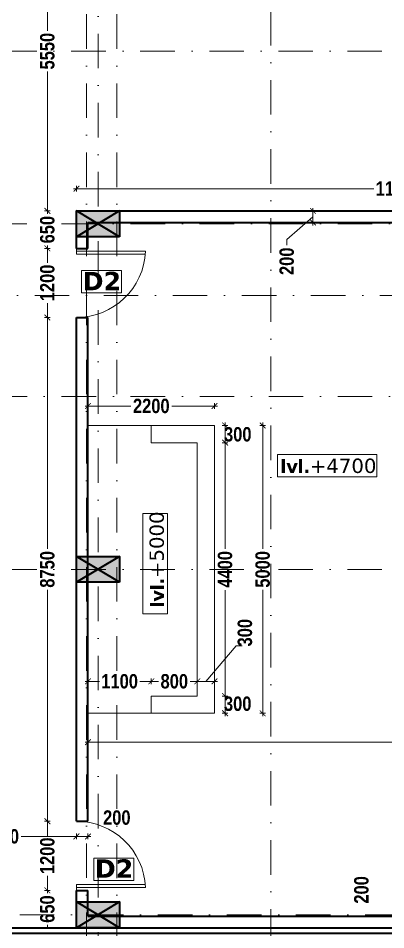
# Model space of a CAD drawing. Header units: millimetres. Extents: x -3092155 to 4513934, y -12317808 to 1850003.
# Drawn here: x -408291 to -401904, y -5715460 to -5699629 of the extents above; entities that cross this region are included whole.
import ezdxf

# ---------------------------------------------------------------- set-up
doc = ezdxf.new("R2010")
doc.units = ezdxf.units.MM
doc.header["$LTSCALE"] = 2
doc.header["$MEASUREMENT"] = 0
doc.header["$PDMODE"] = 34
doc.header["$PDSIZE"] = 500
doc.linetypes.add('DASHDOT', pattern=[1, 0.5, -0.25, 0, -0.25])
for name, color, linetype, lineweight in [('coloumn', 10, 'Continuous', 35), ('D DIM', 250, 'Continuous', 9), ('D2', 10, 'Continuous', 5), ('DOOR', 27, 'Continuous', 5), ('expen. jt.', 130, 'Continuous', 35), ('GRID', 251, 'DASHDOT', 5), ('Step', 251, 'Continuous', 9), ('TEXT', 7, 'Continuous', 13), ('W2', 162, 'Continuous', 5), ('WAll', 250, 'Continuous', 35)]:
    doc.layers.add(name, color=color, linetype=linetype, lineweight=lineweight)
doc.styles.add('INNER DIM', font='ARIALNB.TTF', dxfattribs={"height": 250})
doc.styles.add('style2', font='verdana.ttf')
doc.dimstyles.new('external final', dxfattribs={"dimscale": 0, "dimtxt": 250, "dimasz": 100, "dimexe": 50, "dimexo": 50, "dimgap": 50, "dimtad": 0, "dimdec": 0, "dimzin": 0, "dimdsep": 46, "dimtxsty": 'INNER DIM', "dimblk": 'ARCHTICK', "dimcen": 100, "dimdle": 50, "dimclrd": 256, "dimclre": 256, "dimclrt": 256, "dimadec": 0, "dimazin": 0, "dimtfac": 1, "dimtdec": 0, "dimtix": 1, "dimtmove": 1, "dimatfit": 3, "dimfxl": 50, "dimfxlon": 1, "dimtolj": 1, "dimtzin": 0, "dimlwd": -1, "dimlwe": -1, "dimarcsym": 1})
doc.dimstyles.new('INNER DIM', dxfattribs={"dimscale": 0, "dimtxt": 250, "dimasz": 100, "dimexe": 50, "dimexo": 50, "dimgap": 50, "dimtad": 0, "dimdec": 0, "dimzin": 0, "dimdsep": 46, "dimtxsty": 'INNER DIM', "dimblk": 'ARCHTICK', "dimcen": 100, "dimdle": 50, "dimclrd": 256, "dimclre": 256, "dimclrt": 256, "dimadec": 0, "dimazin": 0, "dimtfac": 1, "dimtdec": 0, "dimtix": 1, "dimtmove": 2, "dimatfit": 3, "dimfxl": 50, "dimfxlon": 1, "dimtolj": 1, "dimtzin": 0, "dimlwd": -1, "dimlwe": -1, "dimarcsym": 1})

# ---------------------------------------------------------------- blocks, each defined once
blk = doc.blocks.new('A$C378B1DF0')
at = {"layer": 'DOOR', "ltscale": 0.1}
for p, q in [((1100, 0), (1100, 1196)), ((1150, 0), (1150, 1199)), ((1200, 0), (1100, 0))]:
    blk.add_line(p, q, dxfattribs=at)
blk.add_arc((1200, 0), 1200, 92.388, 180, dxfattribs=at)
blk = doc.blocks.new('_ArchTick')
at = {"color": 0, "linetype": 'ByBlock', "const_width": 0.15}
blk.add_lwpolyline([(-0.5, -0.5), (0.5, 0.5)], dxfattribs=at)
blk = doc.blocks.new('*D225')
at = {"layer": 'D DIM', "ltscale": 100, "transparency": 16777216}
for p, q in [((-410124, -5698145), (-410124, -5698045)), ((-407279, -5698045), (-407279, -5698145)), ((-410174, -5698095), (-409062, -5698095)), ((-407229, -5698095), (-408341, -5698095))]:
    blk.add_line(p, q, dxfattribs=at)
at = {"layer": 'Defpoints', "color": 0, "lineweight": 50, "ltscale": 100, "transparency": 16777216}
for p in [(-407279, -5697426), (-407279, -5698095), (-410124, -5700251)]:
    blk.add_point(p, dxfattribs=at)
at = {"layer": 'D DIM', "ltscale": 100, "transparency": 16777216, "xscale": 100, "yscale": 100, "zscale": 100, "rotation": 180}
blk.add_blockref('_ArchTick', (-410124, -5698095), dxfattribs=at)
at = {"layer": 'D DIM', "ltscale": 100, "transparency": 16777216, "xscale": 100, "yscale": 100, "zscale": 100}
blk.add_blockref('_ArchTick', (-407279, -5698095), dxfattribs=at)
at = {"layer": 'D DIM', "ltscale": 100, "transparency": 16777216, "insert": (-408702, -5698095), "char_height": 250, "attachment_point": 5, "style": 'INNER DIM'}
blk.add_mtext('\\A1;2845', dxfattribs=at)
blk = doc.blocks.new('*D702')
at = {"layer": 'D DIM', "ltscale": 100, "transparency": 16777216}
for p, q in [((-407329, -5702589), (-402113, -5702589)), ((-407279, -5702639), (-407279, -5702539)), ((-396033, -5702589), (-401250, -5702589)), ((-396083, -5702639), (-396083, -5702539))]:
    blk.add_line(p, q, dxfattribs=at)
at = {"layer": 'Defpoints', "color": 0, "lineweight": 50, "ltscale": 100, "transparency": 16777216}
for p in [(-396083, -5702589), (-407279, -5702976), (-396083, -5703176)]:
    blk.add_point(p, dxfattribs=at)
at = {"layer": 'D DIM', "ltscale": 100, "transparency": 16777216, "xscale": 100, "yscale": 100, "zscale": 100, "rotation": 180}
blk.add_blockref('_ArchTick', (-407279, -5702589), dxfattribs=at)
at = {"layer": 'D DIM', "ltscale": 100, "transparency": 16777216, "xscale": 100, "yscale": 100, "zscale": 100}
blk.add_blockref('_ArchTick', (-396083, -5702589), dxfattribs=at)
at = {"layer": 'D DIM', "ltscale": 100, "transparency": 16777216, "insert": (-401681, -5702589), "char_height": 250, "attachment_point": 5, "style": 'INNER DIM'}
blk.add_mtext('\\A1;11196', dxfattribs=at)
blk = doc.blocks.new('*D235')
at = {"layer": 'D DIM', "ltscale": 100, "transparency": 16777216}
for p, q in [((-410699, -5713839), (-408952, -5713839)), ((-410649, -5713889), (-410649, -5713789)), ((-407229, -5713839), (-408239, -5713839)), ((-407279, -5713889), (-407279, -5713789))]:
    blk.add_line(p, q, dxfattribs=at)
at = {"layer": 'Defpoints', "color": 0, "lineweight": 50, "ltscale": 100, "transparency": 16777216}
for p in [(-407279, -5713839), (-410649, -5714977), (-407279, -5714976)]:
    blk.add_point(p, dxfattribs=at)
at = {"layer": 'D DIM', "ltscale": 100, "transparency": 16777216, "xscale": 100, "yscale": 100, "zscale": 100, "rotation": 180}
blk.add_blockref('_ArchTick', (-410649, -5713839), dxfattribs=at)
at = {"layer": 'D DIM', "ltscale": 100, "transparency": 16777216, "xscale": 100, "yscale": 100, "zscale": 100}
blk.add_blockref('_ArchTick', (-407279, -5713839), dxfattribs=at)
at = {"layer": 'D DIM', "ltscale": 100, "transparency": 16777216, "insert": (-408596, -5713839), "char_height": 250, "attachment_point": 5, "style": 'INNER DIM'}
blk.add_mtext('\\A1;3370', dxfattribs=at)
blk = doc.blocks.new('*D236')
at = {"layer": 'D DIM', "ltscale": 100, "transparency": 16777216}
for p, q in [((-407329, -5713839), (-407029, -5713839)), ((-407279, -5713889), (-407279, -5713789)), ((-407079, -5713889), (-407079, -5713789))]:
    blk.add_line(p, q, dxfattribs=at)
at = {"layer": 'Defpoints', "color": 0, "lineweight": 50, "ltscale": 100, "transparency": 16777216}
for p in [(-407079, -5713839), (-407279, -5714976), (-407079, -5714976)]:
    blk.add_point(p, dxfattribs=at)
at = {"layer": 'D DIM', "ltscale": 100, "transparency": 16777216, "xscale": 100, "yscale": 100, "zscale": 100, "rotation": 180}
blk.add_blockref('_ArchTick', (-407279, -5713839), dxfattribs=at)
at = {"layer": 'D DIM', "ltscale": 100, "transparency": 16777216, "xscale": 100, "yscale": 100, "zscale": 100}
blk.add_blockref('_ArchTick', (-407079, -5713839), dxfattribs=at)
at = {"layer": 'D DIM', "ltscale": 100, "transparency": 16777216, "insert": (-406578, -5713513), "char_height": 250, "attachment_point": 5, "style": 'INNER DIM'}
blk.add_mtext('\\A1;200', dxfattribs=at)
blk = doc.blocks.new('*D710')
at = {"layer": 'D DIM', "ltscale": 100, "transparency": 16777216}
for p, q in [((-407129, -5712201), (-401050, -5712201)), ((-407079, -5712251), (-407079, -5712151)), ((-394110, -5712201), (-400189, -5712201)), ((-394160, -5712251), (-394160, -5712151))]:
    blk.add_line(p, q, dxfattribs=at)
at = {"layer": 'Defpoints', "color": 0, "lineweight": 50, "ltscale": 100, "transparency": 16777216}
for p in [(-394160, -5712201), (-394160, -5714776), (-407079, -5714976)]:
    blk.add_point(p, dxfattribs=at)
at = {"layer": 'D DIM', "ltscale": 100, "transparency": 16777216, "xscale": 100, "yscale": 100, "zscale": 100, "rotation": 180}
blk.add_blockref('_ArchTick', (-407079, -5712201), dxfattribs=at)
at = {"layer": 'D DIM', "ltscale": 100, "transparency": 16777216, "xscale": 100, "yscale": 100, "zscale": 100}
blk.add_blockref('_ArchTick', (-394160, -5712201), dxfattribs=at)
at = {"layer": 'D DIM', "ltscale": 100, "transparency": 16777216, "insert": (-400619, -5712201), "char_height": 250, "attachment_point": 5, "style": 'INNER DIM'}
blk.add_mtext('\\A1;12919', dxfattribs=at)
blk = doc.blocks.new('*D730')
at = {"layer": 'D DIM', "ltscale": 100, "transparency": 16777216}
for p, q in [((1049, 411), (-438739, 411)), ((-438689, 361), (-438689, 461)), ((999, 361), (999, 461))]:
    blk.add_line(p, q, dxfattribs=at)
at = {"layer": 'Defpoints', "color": 0, "lineweight": 50, "ltscale": 100, "transparency": 16777216}
for p in [(-438689, 411), (999, 0), (-438689, -5723126)]:
    blk.add_point(p, dxfattribs=at)
at = {"layer": 'D DIM', "ltscale": 100, "transparency": 16777216, "xscale": 100, "yscale": 100, "zscale": 100, "rotation": 180}
blk.add_blockref('_ArchTick', (-438689, 411), dxfattribs=at)
at = {"layer": 'D DIM', "ltscale": 100, "transparency": 16777216, "xscale": 100, "yscale": 100, "zscale": 100}
blk.add_blockref('_ArchTick', (999, 411), dxfattribs=at)
at = {"layer": 'D DIM', "ltscale": 100, "transparency": 16777216, "insert": (1326, 835), "char_height": 250, "attachment_point": 5, "style": 'INNER DIM'}
blk.add_mtext('\\A1;439688', dxfattribs=at)
blk = doc.blocks.new('*D315')
at = {"layer": 'D DIM', "ltscale": 100, "transparency": 16777216}
for p, q in [((-407785, -5697376), (-407785, -5699846)), ((-407735, -5697426), (-407835, -5697426)), ((-407785, -5703026), (-407785, -5700556)), ((-407735, -5702976), (-407835, -5702976))]:
    blk.add_line(p, q, dxfattribs=at)
at = {"layer": 'Defpoints', "color": 0, "lineweight": 50, "ltscale": 100, "transparency": 16777216}
for p in [(-407279, -5697426), (-407785, -5702976), (-407279, -5702976)]:
    blk.add_point(p, dxfattribs=at)
at = {"layer": 'D DIM', "ltscale": 100, "transparency": 16777216, "xscale": 100, "yscale": 100, "zscale": 100}
for p, rotation in [((-407785, -5697426), 90), ((-407785, -5702976), 270)]:
    blk.add_blockref('_ArchTick', p, dxfattribs=dict(at, rotation=rotation))
at = {"layer": 'D DIM', "ltscale": 100, "transparency": 16777216, "insert": (-407785, -5700201), "char_height": 250, "attachment_point": 5, "rotation": 90, "style": 'INNER DIM'}
blk.add_mtext('\\A1;5550', dxfattribs=at)
blk = doc.blocks.new('*D789')
at = {"layer": 'D DIM', "ltscale": 100, "transparency": 16777216}
for p, q in [((-407735, -5702976), (-407835, -5702976)), ((-407785, -5702976), (-407785, -5703025)), ((-407785, -5703626), (-407785, -5703577)), ((-407735, -5703626), (-407835, -5703626))]:
    blk.add_line(p, q, dxfattribs=at)
at = {"layer": 'Defpoints', "color": 0, "lineweight": 50, "ltscale": 100, "transparency": 16777216}
for p in [(-407279, -5702976), (-407785, -5703626), (-407279, -5703626)]:
    blk.add_point(p, dxfattribs=at)
at = {"layer": 'D DIM', "ltscale": 100, "transparency": 16777216, "insert": (-407785, -5703301), "char_height": 250, "attachment_point": 5, "rotation": 90, "style": 'INNER DIM'}
blk.add_mtext('\\A1;650', dxfattribs=at)
blk = doc.blocks.new('*D790')
at = {"layer": 'D DIM', "ltscale": 100, "transparency": 16777216}
for p, q in [((-407785, -5703576), (-407785, -5703876)), ((-407735, -5703626), (-407835, -5703626)), ((-407785, -5704876), (-407785, -5704576)), ((-407735, -5704826), (-407835, -5704826))]:
    blk.add_line(p, q, dxfattribs=at)
at = {"layer": 'Defpoints', "color": 0, "lineweight": 50, "ltscale": 100, "transparency": 16777216}
for p in [(-407279, -5703626), (-407785, -5704826), (-407279, -5704826)]:
    blk.add_point(p, dxfattribs=at)
at = {"layer": 'D DIM', "ltscale": 100, "transparency": 16777216, "xscale": 100, "yscale": 100, "zscale": 100}
for p, rotation in [((-407785, -5703626), 90), ((-407785, -5704826), 270)]:
    blk.add_blockref('_ArchTick', p, dxfattribs=dict(at, rotation=rotation))
at = {"layer": 'D DIM', "ltscale": 100, "transparency": 16777216, "insert": (-407785, -5704226), "char_height": 250, "attachment_point": 5, "rotation": 90, "style": 'INNER DIM'}
blk.add_mtext('\\A1;1200', dxfattribs=at)
blk = doc.blocks.new('*D316')
at = {"layer": 'D DIM', "ltscale": 100, "transparency": 16777216}
for p, q in [((-407735, -5704826), (-407835, -5704826)), ((-407785, -5704776), (-407785, -5708846)), ((-407785, -5713626), (-407785, -5709557)), ((-407735, -5713576), (-407835, -5713576))]:
    blk.add_line(p, q, dxfattribs=at)
at = {"layer": 'Defpoints', "color": 0, "lineweight": 50, "ltscale": 100, "transparency": 16777216}
for p in [(-407279, -5704826), (-407785, -5713576), (-407279, -5713576)]:
    blk.add_point(p, dxfattribs=at)
at = {"layer": 'D DIM', "ltscale": 100, "transparency": 16777216, "xscale": 100, "yscale": 100, "zscale": 100}
for p, rotation in [((-407785, -5704826), 90), ((-407785, -5713576), 270)]:
    blk.add_blockref('_ArchTick', p, dxfattribs=dict(at, rotation=rotation))
at = {"layer": 'D DIM', "ltscale": 100, "transparency": 16777216, "insert": (-407785, -5709201), "char_height": 250, "attachment_point": 5, "rotation": 90, "style": 'INNER DIM'}
blk.add_mtext('\\A1;8750', dxfattribs=at)
blk = doc.blocks.new('*D317')
at = {"layer": 'D DIM', "ltscale": 100, "transparency": 16777216}
for p, q in [((-407785, -5713526), (-407785, -5713826)), ((-407735, -5713576), (-407835, -5713576)), ((-407785, -5714826), (-407785, -5714526)), ((-407735, -5714776), (-407835, -5714776))]:
    blk.add_line(p, q, dxfattribs=at)
at = {"layer": 'Defpoints', "color": 0, "lineweight": 50, "ltscale": 100, "transparency": 16777216}
for p in [(-407279, -5713576), (-407785, -5714776), (-407279, -5714776)]:
    blk.add_point(p, dxfattribs=at)
at = {"layer": 'D DIM', "ltscale": 100, "transparency": 16777216, "xscale": 100, "yscale": 100, "zscale": 100}
for p, rotation in [((-407785, -5713576), 90), ((-407785, -5714776), 270)]:
    blk.add_blockref('_ArchTick', p, dxfattribs=dict(at, rotation=rotation))
at = {"layer": 'D DIM', "ltscale": 100, "transparency": 16777216, "insert": (-407785, -5714176), "char_height": 250, "attachment_point": 5, "rotation": 90, "style": 'INNER DIM'}
blk.add_mtext('\\A1;1200', dxfattribs=at)
blk = doc.blocks.new('*D318')
at = {"layer": 'D DIM', "ltscale": 100, "transparency": 16777216}
for p, q in [((-407735, -5714776), (-407835, -5714776)), ((-407785, -5714776), (-407785, -5714825)), ((-407735, -5715426), (-407835, -5715426)), ((-407785, -5715426), (-407785, -5715377))]:
    blk.add_line(p, q, dxfattribs=at)
at = {"layer": 'Defpoints', "color": 0, "lineweight": 50, "ltscale": 100, "transparency": 16777216}
for p in [(-407279, -5714776), (-407785, -5715426), (-407279, -5715426)]:
    blk.add_point(p, dxfattribs=at)
at = {"layer": 'D DIM', "ltscale": 100, "transparency": 16777216, "insert": (-407785, -5715101), "char_height": 250, "attachment_point": 5, "rotation": 90, "style": 'INNER DIM'}
blk.add_mtext('\\A1;650', dxfattribs=at)
blk = doc.blocks.new('*D350')
at = {"layer": 'D DIM', "ltscale": 100, "transparency": 16777216}
for p, q in [((-403170, -5702926), (-403170, -5703226)), ((-403170, -5703076), (-403625, -5703471)), ((-403120, -5702976), (-403220, -5702976)), ((-403120, -5703176), (-403220, -5703176)), ((-403625, -5703471), (-403625, -5703571))]:
    blk.add_line(p, q, dxfattribs=at)
at = {"layer": 'Defpoints', "color": 0, "lineweight": 50, "ltscale": 100, "transparency": 16777216}
for p in [(-400709, -5702976), (-403170, -5703176), (-400709, -5703176)]:
    blk.add_point(p, dxfattribs=at)
at = {"layer": 'D DIM', "ltscale": 100, "transparency": 16777216, "xscale": 100, "yscale": 100, "zscale": 100}
for p, rotation in [((-403170, -5702976), 90), ((-403170, -5703176), 270)]:
    blk.add_blockref('_ArchTick', p, dxfattribs=dict(at, rotation=rotation))
at = {"layer": 'D DIM', "ltscale": 100, "transparency": 16777216, "insert": (-403625, -5703850), "char_height": 250, "attachment_point": 5, "rotation": 90, "style": 'INNER DIM'}
blk.add_mtext('\\A1;200', dxfattribs=at)
blk = doc.blocks.new('*D352')
at = {"layer": 'D DIM', "ltscale": 100, "transparency": 16777216}
for p, q in [((-401114, -5715226), (-401214, -5715226)), ((-401164, -5715176), (-401164, -5715476)), ((-401114, -5715426), (-401214, -5715426))]:
    blk.add_line(p, q, dxfattribs=at)
at = {"layer": 'Defpoints', "color": 0, "lineweight": 50, "ltscale": 100, "transparency": 16777216}
for p in [(-400709, -5715226), (-401164, -5715426), (-400709, -5715426)]:
    blk.add_point(p, dxfattribs=at)
at = {"layer": 'D DIM', "ltscale": 100, "transparency": 16777216, "xscale": 100, "yscale": 100, "zscale": 100}
for p, rotation in [((-401164, -5715226), 90), ((-401164, -5715426), 270)]:
    blk.add_blockref('_ArchTick', p, dxfattribs=dict(at, rotation=rotation))
at = {"layer": 'D DIM', "ltscale": 100, "transparency": 16777216, "insert": (-402327, -5714768), "char_height": 250, "attachment_point": 5, "rotation": 90, "style": 'INNER DIM'}
blk.add_mtext('\\A1;200', dxfattribs=at)
blk = doc.blocks.new('*D825')
at = {"layer": 'D DIM', "ltscale": 100, "transparency": 16777216}
for p, q in [((-388019, -5700251), (-388019, -5702906)), ((-388069, -5700301), (-387969, -5700301)), ((-388019, -5706276), (-388019, -5703622)), ((-388019, -5706226), (-388069, -5706226))]:
    blk.add_line(p, q, dxfattribs=at)
at = {"layer": 'Defpoints', "color": 0, "lineweight": 50, "ltscale": 100, "transparency": 16777216}
for p in [(-1113242, -5700301), (-388019, -5706226), (-388004, -5706226)]:
    blk.add_point(p, dxfattribs=at)
at = {"layer": 'D DIM', "ltscale": 100, "transparency": 16777216, "xscale": 100, "yscale": 100, "zscale": 100}
for p, rotation in [((-388019, -5700301), 90), ((-388019, -5706226), 270)]:
    blk.add_blockref('_ArchTick', p, dxfattribs=dict(at, rotation=rotation))
at = {"layer": 'D DIM', "ltscale": 100, "transparency": 16777216, "insert": (-388019, -5703264), "char_height": 250, "attachment_point": 5, "rotation": 90, "style": 'INNER DIM'}
blk.add_mtext('\\A1;5925', dxfattribs=at)
blk = doc.blocks.new('*D508')
at = {"layer": 'D DIM', "ltscale": 100, "transparency": 16777216}
for p, q in [((-407129, -5706364), (-406337, -5706364)), ((-407079, -5706414), (-407079, -5706314)), ((-404829, -5706364), (-405621, -5706364)), ((-404879, -5706414), (-404879, -5706314))]:
    blk.add_line(p, q, dxfattribs=at)
at = {"layer": 'Defpoints', "color": 0, "lineweight": 50, "ltscale": 100, "transparency": 16777216}
for p in [(-407079, -5706364), (-407079, -5706701), (-404879, -5706701)]:
    blk.add_point(p, dxfattribs=at)
at = {"layer": 'D DIM', "ltscale": 100, "transparency": 16777216, "xscale": 100, "yscale": 100, "zscale": 100, "rotation": 180}
blk.add_blockref('_ArchTick', (-407079, -5706364), dxfattribs=at)
at = {"layer": 'D DIM', "ltscale": 100, "transparency": 16777216, "xscale": 100, "yscale": 100, "zscale": 100}
blk.add_blockref('_ArchTick', (-404879, -5706364), dxfattribs=at)
at = {"layer": 'D DIM', "ltscale": 100, "transparency": 16777216, "insert": (-405979, -5706364), "char_height": 250, "attachment_point": 5, "style": 'INNER DIM'}
blk.add_mtext('\\A1;2200', dxfattribs=at)
blk = doc.blocks.new('*D509')
at = {"layer": 'D DIM', "ltscale": 100, "transparency": 16777216}
for p, q in [((-404093, -5706701), (-403993, -5706701)), ((-404043, -5706651), (-404043, -5708846)), ((-404043, -5711751), (-404043, -5709556)), ((-404093, -5711701), (-403993, -5711701))]:
    blk.add_line(p, q, dxfattribs=at)
at = {"layer": 'Defpoints', "color": 0, "lineweight": 50, "ltscale": 100, "transparency": 16777216}
for p in [(-404879, -5706701), (-404879, -5711701), (-404043, -5711701)]:
    blk.add_point(p, dxfattribs=at)
at = {"layer": 'D DIM', "ltscale": 100, "transparency": 16777216, "xscale": 100, "yscale": 100, "zscale": 100}
for p, rotation in [((-404043, -5706701), 90), ((-404043, -5711701), 270)]:
    blk.add_blockref('_ArchTick', p, dxfattribs=dict(at, rotation=rotation))
at = {"layer": 'D DIM', "ltscale": 100, "transparency": 16777216, "insert": (-404043, -5709201), "char_height": 250, "attachment_point": 5, "rotation": 90, "style": 'INNER DIM'}
blk.add_mtext('\\A1;5000', dxfattribs=at)
blk = doc.blocks.new('*D510')
at = {"layer": 'D DIM', "ltscale": 100, "transparency": 16777216}
for p, q in [((-407129, -5711146), (-406880, -5711146)), ((-407079, -5711196), (-407079, -5711096)), ((-405929, -5711146), (-406179, -5711146)), ((-405979, -5711196), (-405979, -5711096))]:
    blk.add_line(p, q, dxfattribs=at)
at = {"layer": 'Defpoints', "color": 0, "lineweight": 50, "ltscale": 100, "transparency": 16777216}
for p in [(-407079, -5711146), (-407079, -5711401), (-405979, -5711401)]:
    blk.add_point(p, dxfattribs=at)
at = {"layer": 'D DIM', "ltscale": 100, "transparency": 16777216, "xscale": 100, "yscale": 100, "zscale": 100, "rotation": 180}
blk.add_blockref('_ArchTick', (-407079, -5711146), dxfattribs=at)
at = {"layer": 'D DIM', "ltscale": 100, "transparency": 16777216, "xscale": 100, "yscale": 100, "zscale": 100}
blk.add_blockref('_ArchTick', (-405979, -5711146), dxfattribs=at)
at = {"layer": 'D DIM', "ltscale": 100, "transparency": 16777216, "insert": (-406529, -5711146), "char_height": 250, "attachment_point": 5, "style": 'INNER DIM'}
blk.add_mtext('\\A1;1100', dxfattribs=at)
blk = doc.blocks.new('*D511')
at = {"layer": 'D DIM', "ltscale": 100, "transparency": 16777216}
for p, q in [((-406029, -5711146), (-405855, -5711146)), ((-405979, -5711196), (-405979, -5711096)), ((-405129, -5711146), (-405303, -5711146)), ((-405179, -5711196), (-405179, -5711096))]:
    blk.add_line(p, q, dxfattribs=at)
at = {"layer": 'Defpoints', "color": 0, "lineweight": 50, "ltscale": 100, "transparency": 16777216}
for p in [(-405179, -5711146), (-405979, -5711401), (-405179, -5711401)]:
    blk.add_point(p, dxfattribs=at)
at = {"layer": 'D DIM', "ltscale": 100, "transparency": 16777216, "xscale": 100, "yscale": 100, "zscale": 100, "rotation": 180}
blk.add_blockref('_ArchTick', (-405979, -5711146), dxfattribs=at)
at = {"layer": 'D DIM', "ltscale": 100, "transparency": 16777216, "xscale": 100, "yscale": 100, "zscale": 100}
blk.add_blockref('_ArchTick', (-405179, -5711146), dxfattribs=at)
at = {"layer": 'D DIM', "ltscale": 100, "transparency": 16777216, "insert": (-405579, -5711146), "char_height": 250, "attachment_point": 5, "style": 'INNER DIM'}
blk.add_mtext('\\A1;800', dxfattribs=at)
blk = doc.blocks.new('*D512')
at = {"layer": 'D DIM', "ltscale": 100, "transparency": 16777216}
for p, q in [((-405029, -5711146), (-404501, -5710528)), ((-404501, -5710528), (-404401, -5710528)), ((-405229, -5711146), (-404829, -5711146)), ((-405179, -5711196), (-405179, -5711096)), ((-404879, -5711196), (-404879, -5711096))]:
    blk.add_line(p, q, dxfattribs=at)
at = {"layer": 'Defpoints', "color": 0, "lineweight": 50, "ltscale": 100, "transparency": 16777216}
for p in [(-404879, -5711146), (-404879, -5711301), (-405179, -5711401)]:
    blk.add_point(p, dxfattribs=at)
at = {"layer": 'D DIM', "ltscale": 100, "transparency": 16777216, "xscale": 100, "yscale": 100, "zscale": 100, "rotation": 180}
blk.add_blockref('_ArchTick', (-405179, -5711146), dxfattribs=at)
at = {"layer": 'D DIM', "ltscale": 100, "transparency": 16777216, "xscale": 100, "yscale": 100, "zscale": 100}
blk.add_blockref('_ArchTick', (-404879, -5711146), dxfattribs=at)
at = {"layer": 'D DIM', "ltscale": 100, "transparency": 16777216, "insert": (-404351, -5710301), "char_height": 250, "attachment_point": 5, "rotation": 90, "style": 'INNER DIM'}
blk.add_mtext('\\A1;300', dxfattribs=at)
blk = doc.blocks.new('*D513')
at = {"layer": 'D DIM', "ltscale": 100, "transparency": 16777216}
for p, q in [((-404747, -5707001), (-404647, -5707001)), ((-404697, -5706951), (-404697, -5708842)), ((-404697, -5711451), (-404697, -5709560)), ((-404747, -5711401), (-404647, -5711401))]:
    blk.add_line(p, q, dxfattribs=at)
at = {"layer": 'Defpoints', "color": 0, "lineweight": 50, "ltscale": 100, "transparency": 16777216}
for p in [(-405322, -5707001), (-405979, -5711401), (-404697, -5711401)]:
    blk.add_point(p, dxfattribs=at)
at = {"layer": 'D DIM', "ltscale": 100, "transparency": 16777216, "xscale": 100, "yscale": 100, "zscale": 100}
for p, rotation in [((-404697, -5707001), 90), ((-404697, -5711401), 270)]:
    blk.add_blockref('_ArchTick', p, dxfattribs=dict(at, rotation=rotation))
at = {"layer": 'D DIM', "ltscale": 100, "transparency": 16777216, "insert": (-404697, -5709201), "char_height": 250, "attachment_point": 5, "rotation": 90, "style": 'INNER DIM'}
blk.add_mtext('\\A1;4400', dxfattribs=at)
blk = doc.blocks.new('*D514')
at = {"layer": 'D DIM', "ltscale": 100, "transparency": 16777216}
for p, q in [((-404747, -5711401), (-404647, -5711401)), ((-404697, -5711351), (-404697, -5711751)), ((-404747, -5711701), (-404647, -5711701))]:
    blk.add_line(p, q, dxfattribs=at)
at = {"layer": 'Defpoints', "color": 0, "lineweight": 50, "ltscale": 100, "transparency": 16777216}
for p in [(-405979, -5711401), (-405979, -5711701), (-404697, -5711701)]:
    blk.add_point(p, dxfattribs=at)
at = {"layer": 'D DIM', "ltscale": 100, "transparency": 16777216, "xscale": 100, "yscale": 100, "zscale": 100}
for p, rotation in [((-404697, -5711401), 90), ((-404697, -5711701), 270)]:
    blk.add_blockref('_ArchTick', p, dxfattribs=dict(at, rotation=rotation))
at = {"layer": 'D DIM', "ltscale": 100, "transparency": 16777216, "insert": (-404477, -5711536), "char_height": 250, "attachment_point": 5, "rotation": 0.1, "style": 'INNER DIM'}
blk.add_mtext('\\A1;300', dxfattribs=at)
blk = doc.blocks.new('*D560')
at = {"layer": 'D DIM', "ltscale": 100, "transparency": 16777216}
for p, q in [((-404746, -5706701), (-404646, -5706701)), ((-404696, -5706651), (-404696, -5707051)), ((-404746, -5707001), (-404646, -5707001))]:
    blk.add_line(p, q, dxfattribs=at)
at = {"layer": 'Defpoints', "color": 0, "lineweight": 50, "ltscale": 100, "transparency": 16777216}
for p in [(-405979, -5706701), (-405979, -5707001), (-404696, -5707001)]:
    blk.add_point(p, dxfattribs=at)
at = {"layer": 'D DIM', "ltscale": 100, "transparency": 16777216, "xscale": 100, "yscale": 100, "zscale": 100}
for p, rotation in [((-404696, -5706701), 90), ((-404696, -5707001), 270)]:
    blk.add_blockref('_ArchTick', p, dxfattribs=dict(at, rotation=rotation))
at = {"layer": 'D DIM', "ltscale": 100, "transparency": 16777216, "insert": (-404476, -5706857), "char_height": 250, "attachment_point": 5, "rotation": 0.1, "style": 'INNER DIM'}
blk.add_mtext('\\A1;300', dxfattribs=at)
blk = doc.blocks.new('F.F')
at = {"layer": 'coloumn', "ltscale": 100}
for points in [[(-179150, -5856756), (-179150, -5856306), (-179900, -5856306), (-179900, -5856756)], [(-179150, -5862756), (-179150, -5862306), (-179900, -5862306), (-179900, -5862756)], [(-179150, -5868756), (-179150, -5868306), (-179900, -5868306), (-179900, -5868756)]]:
    blk.add_hatch(color=256, dxfattribs=at).paths.add_polyline_path(points)
for p, q in [((-179900, -5856756), (-179900, -5856306)), ((-179900, -5856306), (-179150, -5856306)), ((-179150, -5856306), (-179150, -5856756)), ((-179150, -5856756), (-179900, -5856756)), ((-179900, -5862756), (-179900, -5862306)), ((-179900, -5862306), (-179150, -5862306)), ((-179150, -5862306), (-179150, -5862756)), ((-179150, -5862756), (-179900, -5862756)), ((-179900, -5868756), (-179900, -5868306)), ((-179900, -5868306), (-179150, -5868306)), ((-179150, -5868306), (-179150, -5868756)), ((-179150, -5868756), (-179900, -5868756))]:
    blk.add_line(p, q, dxfattribs=at)
for points in [[(-179150, -5856756), (-179900, -5856306), (-179150, -5856306), (-179900, -5856756)], [(-179150, -5862756), (-179900, -5862306), (-179150, -5862306), (-179900, -5862756)], [(-179150, -5868756), (-179900, -5868306), (-179150, -5868306), (-179900, -5868756)]]:
    blk.add_lwpolyline(points, dxfattribs=at)
blk = doc.blocks.new('GHYJHJH')
at = {"layer": 'Step', "ltscale": 15000}
for p, q in [((-214995, -5672492), (-217195, -5672492)), ((-214995, -5672492), (-214995, -5677492)), ((-215295, -5672792), (-216095, -5672792)), ((-215295, -5677192), (-215295, -5672792)), ((-215295, -5677192), (-216095, -5677192)), ((-214995, -5677492), (-217195, -5677492))]:
    blk.add_line(p, q, dxfattribs=at)
at = {"layer": 'Step', "ltscale": 100}
for p, q in [((-216095, -5672792), (-216095, -5672492)), ((-216095, -5677192), (-216095, -5677492))]:
    blk.add_line(p, q, dxfattribs=at)

msp = doc.modelspace()

# ---------------------------------------------------------------- linework, layer by layer
at = {"layer": 'D2', "ltscale": 0.1}
for points in [[(-407190.1, -5704011.9), (-406494.4, -5704011.9), (-406494.4, -5704400.1), (-407190.1, -5704400.1)], [(-406977.7, -5714215.1), (-406282, -5714215.1), (-406282, -5714603.2), (-406977.7, -5714603.2)]]:
    msp.add_lwpolyline(points, close=True, dxfattribs=at)
at = {"layer": 'expen. jt.', "ltscale": 100}
msp.add_line((-438889.7, -5715426.2), (-393959.7, -5715426.2), dxfattribs=at)
msp.add_lwpolyline([(-393983.8, -5715526.2), (-438913.8, -5715526.2), (-438913.8, -5715426.2), (-393983.8, -5715426.2)], close=True, dxfattribs=at)
at = {"layer": 'GRID', "color": 5, "ltscale": 600}
for p, q in [((-406904.7, -5655495.3), (-406904.7, -5744297.3)), ((-407104.7, -5656356.3), (-407104.7, -5743438.6)), ((-406579.7, -5656356.5), (-406579.7, -5743436)), ((-403904.7, -5657499.4), (-403898.6, -5742187.2))]:
    msp.add_line(p, q, dxfattribs=at)
at = {"layer": 'GRID', "color": 6, "ltscale": 600}
for p, q in [((-460174.6, -5700201.2), (-367335.1, -5700201.2)), ((-367335.6, -5703201.2), (-460174.6, -5703201.2)), ((-365401.6, -5704440.3), (-462108.5, -5704443.9)), ((-367334.9, -5706201.2), (-460174.6, -5706201.2)), ((-460174.6, -5709201.2), (-367335.1, -5709201.2)), ((-461068.9, -5715201.2), (-366441.5, -5715201.2))]:
    msp.add_line(p, q, dxfattribs=at)
at = {"layer": 'W2', "ltscale": 100}
for points in [[(-403788.2, -5707204.8), (-402057.2, -5707204.8), (-402057.2, -5707593.3), (-403788.2, -5707593.3)], [(-406126.6, -5708228.9), (-405698.2, -5708228.9), (-405698.2, -5709972.6), (-406126.6, -5709972.6)]]:
    msp.add_lwpolyline(points, close=True, dxfattribs=at)
at = {"layer": 'WAll', "ltscale": 100}
for p, q in [((-407279.3, -5703626.2), (-407279.3, -5702976.2)), ((-407279.3, -5702976.2), (-396083.8, -5702976.2)), ((-407079.3, -5703626.2), (-407079.3, -5703176.2)), ((-407079.3, -5703176.2), (-396083.8, -5703176.2)), ((-407279.3, -5703626.2), (-407079.3, -5703626.2)), ((-407279.3, -5713576.2), (-407279.3, -5704826.2)), ((-407279.3, -5704826.2), (-407079.3, -5704826.2)), ((-407079.3, -5713576.2), (-407079.3, -5704826.2)), ((-407279.3, -5713576.2), (-407079.3, -5713576.2)), ((-407279.3, -5715426.2), (-407279.3, -5714776.2)), ((-407279.3, -5714776.2), (-407079.3, -5714776.2)), ((-407079.3, -5715226.2), (-407079.3, -5714776.2)), ((-407079.3, -5715226.2), (-394159.3, -5715226.2)), ((-407279.3, -5715426.2), (-393983.8, -5715426.2))]:
    msp.add_line(p, q, dxfattribs=at)

# ---------------------------------------------------------------- block references
at = {"layer": 'coloumn'}
msp.add_blockref('F.F', (-227379.8, 153330), dxfattribs=at)
at = {"layer": 'D DIM'}
msp.add_blockref('GHYJHJH', (-189885.4, -34209.1), dxfattribs=at)
at = {"layer": 'DOOR', "ltscale": 100, "xscale": -1, "rotation": 270}
msp.add_blockref('A$C378B1DF0', (-407279.3, -5704826.2), dxfattribs=at)
at = {"layer": 'DOOR', "ltscale": 100, "rotation": 270}
msp.add_blockref('A$C378B1DF0', (-407279.3, -5713576.2), dxfattribs=at)

# ---------------------------------------------------------------- texts
at = {"layer": 'D2', "ltscale": 0.1, "char_height": 320, "attachment_point": 5, "style": 'style2'}
for insert in [(-406838.4, -5704194.2), (-406626, -5714397.4)]:
    msp.add_mtext('\\pxt11;{\\fVerdana|b1|i0|c0|p34;D2}', dxfattribs=dict(at, insert=insert))
at = {"layer": 'TEXT', "ltscale": 0.1, "insert": (-402901.8, -5707404.1), "char_height": 230, "attachment_point": 5, "style": 'style2'}
msp.add_mtext('{\\fVerdana|b1|i0|c0|p34;\\T0.95;lvl.\\fVerdana|b0|i0|c0|p34;\\H1.0833x;\\T1;+4700}', dxfattribs=at)
at = {"layer": 'TEXT', "ltscale": 0.1, "insert": (-405882.7, -5709030.6), "char_height": 230, "attachment_point": 5, "rotation": 90, "style": 'style2'}
msp.add_mtext('{\\fVerdana|b1|i0|c0|p34;\\T0.95;lvl.\\fVerdana|b0|i0|c0|p34;\\H1.0833x;\\T1;+5000}', dxfattribs=at)

# ---------------------------------------------------------------- dimensions: what is measured, and where the dimension line sits
at = {"layer": 'D DIM', "ltscale": 100}
for base, p1, p2, picture, middle in [((-438689.1, 410.6), (998.8, 0), (-438689.1, -5723126.2), '*D730', (1326.5, 835.2)), ((-407078.9, -5713839.3), (-407278.9, -5714976.2), (-407078.9, -5714976.2), '*D236', (-406577.9, -5713512.6)), ((-407278.9, -5713839.3), (-410649.3, -5714976.6), (-407278.9, -5714976.2), '*D235', (-408595.6, -5713839.3))]:
    dim = msp.add_linear_dim(base=base, p1=p1, p2=p2, dimstyle='INNER DIM', override={"dimscale": 1}, dxfattribs=at)
    dim.commit()
    dim.dimension.update_dxf_attribs({"geometry": picture, "text_midpoint": middle, "dimtype": 160})
for base, p1, p2, angle, dimstyle, picture, middle in [((-407784.6, -5702976.2), (-407278.9, -5697426), (-407279.3, -5702976.2), 90, 'INNER DIM', '*D315', (-407784.6, -5700201.1)), ((-388019.2, -5706226.2), (-1113242, -5700301.2), (-388004.3, -5706226.2), 90, 'INNER DIM', '*D825', (-388019.2, -5703263.7)), ((-407784.6, -5703626.2), (-407279.3, -5702976.2), (-407279.3, -5703626.2), 90, 'INNER DIM', '*D789', (-407784.6, -5703301.2)), ((-407785, -5704826.2), (-407279.3, -5703626.2), (-407278.9, -5704826.2), 90, 'INNER DIM', '*D790', (-407785, -5704226.2)), ((-407784.6, -5713576.2), (-407278.9, -5704826.2), (-407278.9, -5713576.2), 90, 'INNER DIM', '*D316', (-407784.6, -5709201.2)), ((-407078.9, -5706363.5), (-404879.3, -5706701.2), (-407078.9, -5706701.2), 180, 'external final', '*D508', (-405979.1, -5706363.5)), ((-404043.2, -5711701.2), (-404879.3, -5706701.2), (-404879.3, -5711701.2), 90, 'external final', '*D509', (-404043.2, -5709201.2)), ((-404696.7, -5711401.2), (-405321.7, -5707001.2), (-405979.3, -5711401.2), 90, 'external final', '*D513', (-404696.7, -5709201.2)), ((-407079.3, -5711146), (-405979.3, -5711401.2), (-407079.3, -5711401.2), 180, 'external final', '*D510', (-406529.3, -5711146)), ((-405179.3, -5711146), (-405979.3, -5711401.2), (-405179.3, -5711401.2), 180, 'external final', '*D511', (-405579.3, -5711146)), ((-407784.6, -5714776.2), (-407278.9, -5713576.2), (-407278.9, -5714776.2), 90, 'INNER DIM', '*D317', (-407784.6, -5714176.2)), ((-407784.6, -5715426), (-407278.9, -5714776.2), (-407278.9, -5715426), 90, 'INNER DIM', '*D318', (-407784.6, -5715101.1))]:
    dim = msp.add_linear_dim(base=base, p1=p1, p2=p2, angle=angle, dimstyle=dimstyle, override={"dimscale": 1}, dxfattribs=at)
    dim.commit()
    dim.dimension.update_dxf_attribs({"geometry": picture, "text_midpoint": middle})
for base, p1, p2, picture, middle in [((-407279.3, -5698094.7), (-410124.3, -5700251.3), (-407279.3, -5697426.2), '*D225', (-408701.8, -5698094.7)), ((-396083.4, -5702588.9), (-407279.3, -5702976.2), (-396083.4, -5703176.2), '*D702', (-401681.3, -5702588.9)), ((-394159.7, -5712201.2), (-407078.9, -5714976.2), (-394159.7, -5714776.2), '*D710', (-400619.3, -5712201.2))]:
    dim = msp.add_linear_dim(base=base, p1=p1, p2=p2, dimstyle='INNER DIM', override={"dimscale": 1}, dxfattribs=at)
    dim.commit()
    dim.dimension.update_dxf_attribs({"geometry": picture, "text_midpoint": middle})
for base, p1, p2, override, picture, middle in [((-403170.1, -5703176.2), (-400709.3, -5702976.2), (-400709.3, -5703176.2), {"dimscale": 1, "dimtmove": 1}, '*D350', (-403625.3, -5703621.2)), ((-401164, -5715426.2), (-400709.3, -5715226.2), (-400709.3, -5715426.2), {"dimscale": 1}, '*D352', (-402327.4, -5714767.9))]:
    dim = msp.add_linear_dim(base=base, p1=p1, p2=p2, angle=90, dimstyle='INNER DIM', override=override, dxfattribs=at)
    dim.commit()
    dim.dimension.update_dxf_attribs({"geometry": picture, "text_midpoint": middle, "dimtype": 160})
for base, p1, p2, angle, picture, middle, turn in [((-404696.3, -5707001.2), (-405978.9, -5706701.2), (-405978.9, -5707001.2), 90, '*D560', (-404475.9, -5706857.1), 0.1), ((-404879.3, -5711146), (-405179.3, -5711401.2), (-404879.3, -5711301), 180, '*D512', (-404351.4, -5710527.8), 90), ((-404696.7, -5711701.2), (-405979.3, -5711401.2), (-405979.3, -5711701.2), 90, '*D514', (-404477.3, -5711536.1), 0.1)]:
    dim = msp.add_linear_dim(base=base, p1=p1, p2=p2, angle=angle, dimstyle='external final', override={"dimscale": 1}, dxfattribs=at)
    dim.commit()
    dim.dimension.update_dxf_attribs({"geometry": picture, "text_midpoint": middle, "dimtype": 160, "text_rotation": turn})

doc.saveas('drawing.dxf')
